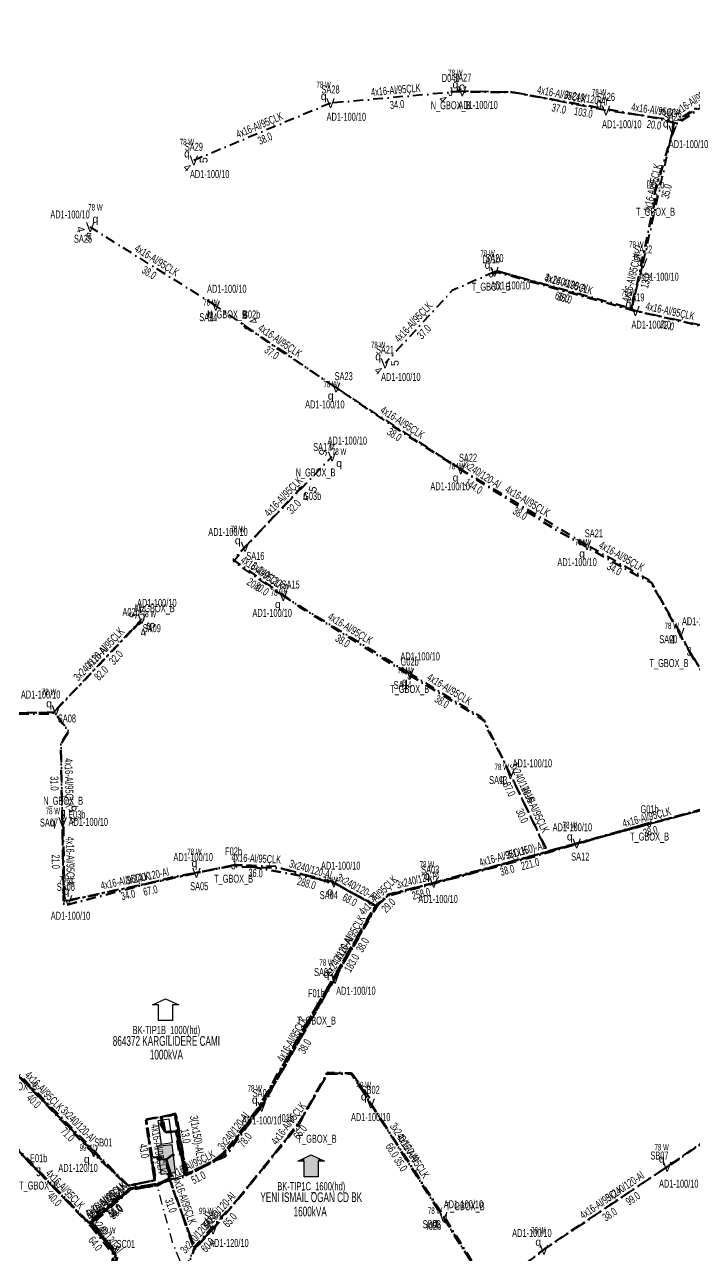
# Model space of a CAD drawing. Header units: millimetres. Extents: x 573825 to 575716, y 4090915 to 4092713.
# Drawn here: x 574664.7 to 574836.4, y 4092312.5 to 4092627.7 of the extents above; entities that cross this region are included whole.
import ezdxf
from ezdxf.enums import TextEntityAlignment as Align

# ---------------------------------------------------------------- set-up
doc = ezdxf.new("R2010")
doc.units = ezdxf.units.MM
doc.linetypes.add('DASHDOT', pattern=[5, 2.5, -1.25, 0, -1.25])
for name, color, linetype, lineweight in [('DIREK_AYD_YENI', 152, 'Continuous', 25), ('DIREK_BOX_YENI', 5, 'Continuous', 25), ('HAT_ABONE_YERALTI_MEVCUT', 56, 'DASHDOT', 30), ('HAT_AYD_YERALTI_YENI', 4, 'DASHDOT', 40), ('HAT_BOX_YERALTI_YENI', 5, 'DASHDOT', 50), ('HAT_OG_YERALTI_YENI', 1, 'DASHDOT', 70), ('TRAFO_MEVCUT', 5, 'Continuous', 30), ('TRAFO_TADILAT_BYSK', 5, 'Continuous', 30), ('TRAFO_YENI', 5, 'Continuous', 30)]:
    doc.layers.add(name, color=color, linetype=linetype, lineweight=lineweight)
doc.layers.add('LAMBA_GUCU', color=4, linetype='Continuous')
doc.styles.add('Direk', font='B_CAD')
doc.styles.get("Standard").update_dxf_attribs({"font": 'Arial'})

# ---------------------------------------------------------------- blocks, each defined once
blk = doc.blocks.new('YENI_BINA_KARE')
blk.add_hatch(color=5).paths.add_polyline_path([(-2.25, -2.25), (2.25, -2.25), (2.25, 2.25), (-2.25, 2.25)])
at = {"layer": 'TRAFO_TADILAT_BYSK', "linetype": 'Continuous'}
for p, q in [((-2.25, -2.25), (-2.25, 2.25)), ((-2.25, 2.25), (2.25, 2.25)), ((0, 1.8), (0, 2.7)), ((2.25, 2.25), (2.25, -2.25)), ((2.25, -2.25), (-2.25, -2.25))]:
    blk.add_line(p, q, dxfattribs=at)
blk = doc.blocks.new('YENI_BETKOSK')
at = {"layer": 'TRAFO_YENI', "linetype": 'Continuous'}
for p, q in [((-3.4, 2), (0, 3.6)), ((0, 3.6), (3.4, 2)), ((-1.8, 2), (-3.4, 2)), ((-1.8, -2), (-1.8, 2)), ((3.4, 2), (1.8, 2)), ((1.8, 2), (1.8, -2)), ((1.8, -2), (-1.8, -2))]:
    blk.add_line(p, q, dxfattribs=at)
for points in [[(-1.8, 2.752941), (0, -2), (0, 3.6)], [(0, -2), (0, 3.6), (1.8, -2)], [(0, 3.6), (1.8, -2), (1.8, 2.752941)], [(-3.4, 2), (-1.8, 2), (-1.8, 2.752941)], [(-1.8, -2), (-1.8, 2.752941), (0, -2)], [(1.8, 2), (1.8, 2.752941), (3.4, 2)]]:
    blk.add_solid(points, dxfattribs=at)
blk = doc.blocks.new('MEV_BINA_KARE')
at = {"layer": 'TRAFO_MEVCUT', "linetype": 'Continuous'}
for p, q in [((0, 1.8), (0, 2.7)), ((-2.25, -2.25), (-2.25, 2.25)), ((-2.25, 2.25), (2.25, 2.25)), ((2.25, 2.25), (2.25, -2.25)), ((2.25, -2.25), (-2.25, -2.25))]:
    blk.add_line(p, q, dxfattribs=at)
blk = doc.blocks.new('MEV_BETKOSK')
at = {"layer": 'TRAFO_MEVCUT', "linetype": 'Continuous'}
for p, q in [((-3.4, 2), (0, 3.6)), ((0, 3.6), (3.4, 2)), ((-1.8, 2), (-3.4, 2)), ((-1.8, -2), (-1.8, 2)), ((3.4, 2), (1.8, 2)), ((1.8, 2), (1.8, -2)), ((1.8, -2), (-1.8, -2))]:
    blk.add_line(p, q, dxfattribs=at)

msp = doc.modelspace()

# ---------------------------------------------------------------- linework, layer by layer
at = {"layer": 'HAT_ABONE_YERALTI_MEVCUT', "flags": 128}
msp.add_lwpolyline([(574810.199633, 4092145.985423), (574798.526953, 4092139.598485), (574783.770925, 4092164.705758), (574751.957118, 4092218.522193), (574724.325485, 4092263.872438), (574702.64303, 4092315.819848), (574698.695057, 4092330.565275), (574706.019386, 4092333.236098), (574703.205653, 4092348.266512), (574699.774175, 4092347.958064), (574699.966954, 4092346.917054), (574700.785, 4092344.152)], dxfattribs=at)
at = {"layer": 'HAT_AYD_YERALTI_YENI', "flags": 128}
for points in [[(574776.93006, 4092610.629921), (574743.168669, 4092607.600815)], [(574813.765938, 4092605.705845), (574790.376576, 4092610.34584), (574776.93006, 4092610.629921)], [(574843.914592, 4092611.049888), (574831.215105, 4092602.741443), (574830.871028, 4092600.598563)], [(574743.168669, 4092607.600815), (574708.131972, 4092592.92328)], [(574830.871028, 4092600.598563), (574831.000205, 4092603.243807), (574821.720215, 4092604.56952), (574813.765938, 4092605.705845)], [(574823.305378, 4092566.638288), (574830.871028, 4092600.598563)], [(574713.747128, 4092555.705505), (574681.572312, 4092575.837961)], [(574821.311514, 4092554.363683), (574786.080503, 4092564.526334), (574785.183994, 4092564.41427)], [(574821.311514, 4092554.363683), (574820.2509, 4092554.762551), (574823.305378, 4092566.638288)], [(574785.183994, 4092564.41427), (574774.365933, 4092559.609908), (574757.131666, 4092540.955234)], [(574744.592322, 4092534.754556), (574713.747128, 4092555.705505)], [(574851.859726, 4092544.174765), (574838.345187, 4092550.665582), (574821.311514, 4092554.363683)], [(574776.542313, 4092513.807836), (574744.592322, 4092534.754556)], [(574721.258846, 4092493.927982), (574743.562979, 4092517.110387)], [(574808.8968, 4092494.390856), (574776.542313, 4092513.807836)], [(574731.033893, 4092481.365253), (574718.296683, 4092490.213524), (574721.258846, 4092493.927982)], [(574832.836104, 4092471.954621), (574824.817706, 4092485.443682), (574808.8968, 4092494.390856)], [(574763.482142, 4092461.543146), (574731.033893, 4092481.365253)], [(574672.796716, 4092452.084713), (574694.805551, 4092475.510455)], [(574851.254, 4092441.625), (574835.120913, 4092467.260308), (574832.836104, 4092471.954621)], [(574789.27914, 4092435.753845), (574781.869465, 4092450.283493), (574763.482142, 4092461.543146)], [(574672.796716, 4092452.084713), (574672.150889, 4092451.510047), (574663.828621, 4092451.41601), (574641.299263, 4092451.255439)], [(574674.497867, 4092423.390537), (574674.078646, 4092443.422872), (574676.053421, 4092446.714164), (574672.433, 4092451.463029), (574672.796716, 4092452.084713)], [(574806.25675, 4092417.985201), (574798.655562, 4092415.968006), (574789.27914, 4092435.753845)], [(574806.25675, 4092417.985201), (574843.099, 4092427.81)], [(574675.87733, 4092403.406884), (574674.728537, 4092403.28248), (574674.497867, 4092423.390537)], [(574769.619158, 4092407.906646), (574806.25675, 4092417.985201)], [(574708.798576, 4092410.45334), (574675.87733, 4092403.406884)], [(574744.024809, 4092407.98205), (574729.165564, 4092412.034571), (574718.915068, 4092412.511338), (574708.798576, 4092410.45334)], [(574769.619158, 4092407.906646), (574758.168903, 4092404.962524), (574755.149377, 4092401.863537), (574744.024809, 4092407.98205)], [(574744.31, 4092383.304), (574755.18449, 4092402.499523), (574758.099635, 4092404.897464), (574769.619158, 4092407.906646)], [(574725.527075, 4092350.547682), (574744.31, 4092383.304)], [(574654.46687, 4092367.684267), (574682.450358, 4092338.906071)], [(574713.067904, 4092319.152731), (574731.48963, 4092342.012226), (574736.250913, 4092348.28156), (574742.528348, 4092359.088284), (574748.646861, 4092359.167745), (574753.17615, 4092352.89031), (574753.460615, 4092351.387256)], [(574829.454476, 4092335.156193), (574857.729184, 4092354.983124)], [(574725.527075, 4092350.547682), (574716.175102, 4092337.711642), (574710.79619, 4092335.266681), (574706.089642, 4092332.882845), (574704.07255, 4092345.107646), (574703.522434, 4092348.713962), (574699.854994, 4092347.91935), (574700.343986, 4092345.47439), (574700.785, 4092344.152)], [(574753.460615, 4092351.387256), (574772.066573, 4092322.322242)], [(574682.450358, 4092338.906071), (574691.242486, 4092330.44529), (574698.440419, 4092331.824535), (574696.026741, 4092347.211734), (574700.164475, 4092348.073762), (574700.785, 4092344.152)], [(574660.021658, 4092342.471886), (574687.573, 4092313.819)], [(574701.115, 4092337.03), (574702.230897, 4092332.008331), (574698.610475, 4092330.597777), (574691.886835, 4092329.657408), (574681.542773, 4092321.147066), (574688.55102, 4092312.224355), (574683.802155, 4092299.905518), (574682.83601, 4092297.545109)], [(574701.115, 4092337.03), (574702.094779, 4092331.661375), (574696.838115, 4092330.011027), (574692.070442, 4092329.399787), (574681.923858, 4092320.475682), (574687.241646, 4092314.668902), (574687.573, 4092313.819)], [(574701.115, 4092337.03), (574702.206639, 4092331.095421), (574705.874079, 4092320.70434), (574708.130966, 4092314.168774), (574712.59772, 4092318.823602), (574713.067904, 4092319.152731)], [(574797.865686, 4092313.913997), (574829.454476, 4092335.156193)], [(574772.066573, 4092322.322242), (574790.976628, 4092291.751474)], [(574713.067904, 4092319.152731), (574708.083947, 4092314.027719), (574705.968116, 4092309.184817), (574713.255682, 4092293.729331), (574719.603174, 4092280.799254), (574720.531475, 4092278.57612)], [(574790.976628, 4092291.751474), (574784.042258, 4092303.381861), (574790.953972, 4092308.600911), (574797.865686, 4092313.913997)]]:
    msp.add_lwpolyline(points, dxfattribs=at)
at = {"layer": 'HAT_BOX_YERALTI_YENI', "flags": 128}
for points in [[(574773.961561, 4092610.55203), (574789.750751, 4092610.384301), (574826.899848, 4092603.716515), (574831.494457, 4092602.427783), (574854.77952, 4092618.279252), (574868.059061, 4092627.020216), (574868.636173, 4092627.708297)], [(574868.636173, 4092627.708297), (574865.53763, 4092625.003071), (574831.367288, 4092601.926264), (574826.273811, 4092584.675442), (574826.464642, 4092583.26179)], [(574826.464642, 4092583.26179), (574820.368735, 4092554.997179), (574785.805507, 4092564.56125), (574784.359005, 4092564.084688)], [(574784.359005, 4092564.084688), (574786.259559, 4092564.197437), (574821.00489, 4092554.436694), (574838.029176, 4092550.589843), (574853.762911, 4092543.305706), (574919.249571, 4092454.544183), (574929.32795, 4092439.668517), (574941.515039, 4092430.312772), (574937.821981, 4092421.449435), (574939.545408, 4092416.279155), (574946.192911, 4092408.769939), (574954.263, 4092415.57)], [(574720.977103, 4092550.571695), (574760.720056, 4092523.820549), (574800.936419, 4092498.301221), (574820.16603, 4092487.494497), (574825.489931, 4092484.713355), (574835.081733, 4092467.209972)], [(574735.907834, 4092509.378076), (574718.226396, 4092490.655941), (574734.985717, 4092478.784755), (574763.450998, 4092461.058583)], [(574627.633909, 4092450.877939), (574671.854862, 4092451.205307), (574694.18346, 4092474.566901), (574692.313168, 4092472.670376), (574694.468727, 4092474.740138)], [(574835.081733, 4092467.209972), (574850.369198, 4092442.85023), (574857.441245, 4092431.964045), (574806.427152, 4092417.978873), (574773.923814, 4092408.939095), (574757.909325, 4092404.904911), (574754.730877, 4092401.909835), (574729.091282, 4092358.056827), (574724.455686, 4092349.758577), (574717.059682, 4092339.673117), (574713.147746, 4092336.800289), (574707.09647, 4092333.499593), (574705.751742, 4092333.010601), (574703.979146, 4092346.030013), (574703.367906, 4092348.658345), (574700.006085, 4092347.924857), (574700.189457, 4092345.418773), (574700.785, 4092344.152)], [(574763.450998, 4092461.058583), (574782.577224, 4092449.478157), (574798.795256, 4092415.905799), (574824.930045, 4092423.240068)], [(574627.633909, 4092450.877939), (574672.401292, 4092451.459394), (574676.027107, 4092446.624975), (574674.012766, 4092443.536318), (574674.818502, 4092402.040883), (574702.621002, 4092409.317211), (574717.661418, 4092412.137289), (574730.418914, 4092411.600131), (574744.653594, 4092407.571448), (574754.993881, 4092401.797003), (574724.417313, 4092349.954059), (574714.913753, 4092337.558111), (574706.723727, 4092333.502143), (574705.877394, 4092335.288845), (574703.620508, 4092348.689107), (574699.57692, 4092347.98383), (574699.57692, 4092346.197128), (574700.785, 4092344.152)], [(574585.942654, 4092447.478512), (574585.607198, 4092426.291222), (574585.050969, 4092423.033313), (574596.638567, 4092417.960114), (574608.239903, 4092413.987054), (574614.596799, 4092409.219381), (574638.813634, 4092384.602067), (574664.146141, 4092357.362324), (574683.852519, 4092337.099717), (574691.253847, 4092330.257553), (574698.05344, 4092331.704275), (574695.847189, 4092347.220368), (574699.753338, 4092347.907561), (574700.332027, 4092345.990654), (574700.785, 4092344.152)], [(574718.311123, 4092412.457856), (574674.875462, 4092403.077527), (574674.668863, 4092425.390233)], [(574824.930045, 4092423.240068), (574795.195579, 4092414.57081), (574757.751473, 4092404.485217), (574754.601236, 4092401.523054), (574739.341078, 4092375.02121), (574725.516339, 4092350.62196), (574716.469987, 4092338.763903), (574714.147275, 4092336.869059), (574707.240262, 4092333.446115), (574706.276917, 4092333.337547), (574704.607623, 4092341.266696), (574703.468254, 4092348.831197), (574699.740163, 4092347.857442), (574699.962735, 4092346.021218), (574700.741739, 4092344.574496), (574700.785, 4092344.152)], [(574701.115, 4092337.03), (574702.27431, 4092331.778853), (574697.431408, 4092330.227244), (574692.353414, 4092329.663022), (574681.688104, 4092320.361619), (574619.139937, 4092385.384057), (574607.106559, 4092397.936301), (574602.437937, 4092401.269665), (574550.683, 4092421.077)], [(574739.550896, 4092376.11325), (574754.706749, 4092402.065133), (574743.288958, 4092408.294884), (574720.325465, 4092412.457856), (574718.311123, 4092412.457856)], [(574668.347149, 4092333.868466), (574618.907685, 4092385.649938)], [(574700.785, 4092344.152), (574699.953571, 4092347.806994), (574703.389536, 4092348.638859), (574706.138307, 4092334.605656), (574706.64466, 4092333.158934), (574715.36116, 4092337.607604), (574724.113828, 4092348.783531), (574733.470367, 4092365.737889), (574739.550896, 4092376.11325)], [(574700.785, 4092344.152), (574699.72382, 4092347.923907), (574695.714692, 4092347.305322), (574697.92456, 4092332.494506), (574697.736486, 4092331.601156), (574691.341975, 4092330.284639), (574662.929894, 4092359.282552)], [(574734.827462, 4092345.67981), (574742.291246, 4092358.883229), (574748.525894, 4092359.005477), (574772.625544, 4092321.861122)], [(574701.115, 4092337.03), (574701.65536, 4092332.366438), (574702.339576, 4092330.879264), (574708.053288, 4092314.957487), (574708.570191, 4092314.247426), (574712.474308, 4092318.735786), (574719.424213, 4092326.731369), (574734.827462, 4092345.67981)], [(574799.798417, 4092278.07125), (574783.698729, 4092303.062668), (574798.573866, 4092314.528919), (574840.63105, 4092342.64678)], [(574580.389062, 4092183.200955), (574596.434129, 4092193.046335), (574608.388936, 4092200.16235), (574617.915679, 4092205.672497), (574658.873956, 4092230.381753), (574663.446905, 4092235.518772), (574679.087046, 4092284.088954), (574688.166116, 4092312.572547), (574681.864843, 4092320.939811), (574691.9882, 4092329.513675), (574698.599372, 4092330.64997), (574702.421456, 4092332.406063), (574701.115, 4092337.03)], [(574592.920448, 4092222.294811), (574617.890089, 4092205.257558), (574659.519813, 4092230.152753), (574664.271593, 4092237.693621), (574676.34418, 4092276.205577), (574688.521857, 4092312.222058), (574681.290888, 4092321.105821), (574692.240642, 4092329.886284), (574698.851814, 4092330.71268), (574702.1574, 4092331.952275), (574702.0541, 4092333.708368), (574701.115, 4092337.03)], [(574701.115, 4092337.03), (574702.158126, 4092332.325193), (574698.55181, 4092330.613721), (574691.889294, 4092329.574613), (574681.620461, 4092321.017253), (574688.221854, 4092312.337645), (574674.30893, 4092270.526496), (574671.975832, 4092263.223556), (574639.078894, 4092274.268664)], [(574689.049668, 4092195.478333), (574670.285117, 4092227.193319), (574663.762969, 4092235.45332), (574674.172387, 4092270.177866), (574688.067992, 4092312.578205), (574681.711096, 4092320.603787), (574691.643746, 4092329.265058), (574698.795255, 4092330.377515), (574702.371009, 4092332.284584), (574701.655858, 4092334.191652), (574701.115, 4092337.03)], [(574701.115, 4092337.03), (574701.958284, 4092333.066434), (574702.20278, 4092332.149574), (574698.107472, 4092330.315854), (574691.995071, 4092329.582366), (574681.305437, 4092320.665682), (574668.347149, 4092333.868466)], [(574680.598, 4092290.022), (574687.678991, 4092312.478973), (574681.016443, 4092320.840884), (574691.652019, 4092329.398245), (574698.820959, 4092330.6068), (574702.206288, 4092331.970336), (574701.689085, 4092334.039148), (574701.115, 4092337.03)], [(574713.734, 4092261.02), (574699.997207, 4092294.123544), (574691.516927, 4092294.018124), (574683.728139, 4092296.435333), (574688.617271, 4092312.208345), (574682.015879, 4092321.315822), (574691.540399, 4092329.431759), (574698.814155, 4092330.837611), (574701.748107, 4092332.060091), (574701.748107, 4092333.893811), (574701.115, 4092337.03)], [(574701.115, 4092337.03), (574701.441078, 4092332.421469), (574702.32702, 4092331.107005), (574708.225842, 4092314.023144), (574712.382274, 4092318.729692), (574708.225842, 4092314.023144), (574706.453246, 4092309.316596), (574713.839654, 4092292.725738), (574714.084, 4092292.726)], [(574772.625544, 4092321.861122), (574799.798417, 4092278.07125)]]:
    msp.add_lwpolyline(points, dxfattribs=at)
at = {"layer": 'HAT_OG_YERALTI_YENI', "flags": 128}
for points in [[(574535.63, 4092453.133), (574537.639963, 4092442.606501), (574540.390543, 4092438.572317), (574582.428867, 4092424.344997), (574595.222121, 4092418.862174), (574608.015375, 4092414.015041), (574613.895504, 4092410.200903), (574638.660508, 4092384.555437), (574667.646811, 4092353.903664), (574689.611226, 4092331.726255), (574691.344264, 4092330.264097), (574698.235914, 4092331.726255), (574697.15251, 4092337.500403), (574699.738526, 4092337.59444), (574701.115, 4092337.03)], [(574701.115, 4092337.03), (574697.343543, 4092337.25256), (574698.424968, 4092330.764012), (574691.560272, 4092329.635569), (574680.608676, 4092321.314759), (574665.985934, 4092336.172593), (574645.595339, 4092357.887217), (574618.059815, 4092386.221536), (574605.749526, 4092398.719997), (574601.235754, 4092401.447068), (574564.156001, 4092415.452393), (574530.373038, 4092429.401679), (574518.99457, 4092433.821414), (574520.546179, 4092441.532442), (574521.394, 4092443.664)], [(574865.46949, 4092421.843625), (574858.692162, 4092431.641738), (574829.212055, 4092424.172385), (574758.433394, 4092404.874124), (574754.949325, 4092402.306916), (574747.064329, 4092388.859636), (574736.216876, 4092370.351104), (574726.094811, 4092352.00265), (574718.054654, 4092341.188404), (574713.917029, 4092337.00376), (574705.944134, 4092332.99155), (574703.619986, 4092344.526715), (574701.692229, 4092344.197585), (574700.785, 4092344.152)], [(574928.173535, 4092241.943023), (574931.208264, 4092229.902411), (574899.149214, 4092208.359966), (574894.79386, 4092201.549847), (574878.978225, 4092153.830481), (574827.142638, 4092237.441652), (574810.011646, 4092262.244186), (574748.574586, 4092359.130036), (574742.335553, 4092359.280891), (574734.842274, 4092346.016368), (574720.028273, 4092327.563552), (574708.236274, 4092314.6013), (574701.832838, 4092331.879445), (574705.92261, 4092332.602806), (574703.471965, 4092344.316175), (574701.246239, 4092344.06578), (574700.785, 4092344.152)], [(574700.785, 4092344.152), (574701.197247, 4092343.982073), (574703.501993, 4092344.22901), (574704.488721, 4092338.175138), (574702.447374, 4092338.142213), (574701.115, 4092337.03)]]:
    msp.add_lwpolyline(points, dxfattribs=at)

# ---------------------------------------------------------------- block references
at = {"layer": 'TRAFO_MEVCUT'}
msp.add_blockref('MEV_BETKOSK', (574700.890507, 4092374.611965), dxfattribs=at)
msp.add_blockref('MEV_BETKOSK', (574700.890507, 4092374.611965), dxfattribs=at)
at = {"layer": 'TRAFO_MEVCUT', "xscale": 1.372055, "yscale": 0.607067, "rotation": 278.235619}
msp.add_blockref('MEV_BINA_KARE', (574700.785, 4092344.152), dxfattribs=at)
msp.add_blockref('MEV_BINA_KARE', (574700.785, 4092344.152), dxfattribs=at)
at = {"layer": 'TRAFO_YENI', "xscale": 1.63196, "yscale": 0.8040639999999999, "rotation": 96.78832299999999}
msp.add_blockref('YENI_BINA_KARE', (574701.115, 4092337.03), dxfattribs=at)
msp.add_blockref('YENI_BINA_KARE', (574701.115, 4092337.03), dxfattribs=at)
at = {"layer": 'TRAFO_YENI'}
msp.add_blockref('YENI_BETKOSK', (574738.221852, 4092334.623078), dxfattribs=at)
msp.add_blockref('YENI_BETKOSK', (574738.221852, 4092334.623078), dxfattribs=at)

# ---------------------------------------------------------------- texts
at = {"layer": 'DIREK_AYD_YENI', "width": 0.53}
for s, p in [('SA27', (574776.93006, 4092614.129921)), ('SA28', (574743.168669, 4092611.100815)), ('SA26', (574813.765938, 4092609.205845)), ('AD1-100/10', (574780.980482, 4092607.129921)), ('AD1-100/10', (574747.219091, 4092604.100815)), ('AD1-100/10', (574817.81636, 4092602.205845)), ('SA23', (574830.871028, 4092604.098563)), ('SA29', (574708.131972, 4092596.42328)), ('AD1-100/10', (574834.92145, 4092597.098563)), ('AD1-100/10', (574712.182394, 4092589.42328)), ('AD1-100/10', (574676.399422, 4092579.074747)), ('SA25', (574679.715778, 4092572.870929)), ('SA22', (574823.305378, 4092570.138288)), ('SA20', (574785.183994, 4092567.91427)), ('AD1-100/10', (574789.234416, 4092560.91427)), ('AD1-100/10', (574827.3558, 4092563.138288)), ('AD1-100/10', (574716.574927, 4092560.041638)), ('SA19', (574821.311514, 4092557.863683)), ('SA24', (574711.835245, 4092552.773832)), ('AD1-100/10', (574825.361936, 4092550.863683)), ('SA21', (574757.131666, 4092544.455234)), ('SA23', (574746.53516, 4092537.665807)), ('AD1-100/10', (574761.182088, 4092537.455234)), ('AD1-100/10', (574741.70367, 4092530.426046)), ('SA17', (574741.04079, 4092519.537023)), ('AD1-100/10', (574747.465125, 4092521.166188)), ('SA22', (574778.402688, 4092516.772461)), ('AD1-100/10', (574773.814707, 4092509.461225)), ('AD1-100/10', (574716.890696, 4092497.756394)), ('SA21', (574810.654843, 4092497.417287)), ('SA16', (574723.890988, 4092491.621074)), ('AD1-100/10', (574806.36431, 4092490.031231)), ('SA15', (574732.945428, 4092484.297153)), ('AD1-100/10', (574698.641203, 4092479.593042)), ('AD1-100/10', (574728.206775, 4092477.02904)), ('SA09', (574697.356366, 4092473.113927)), ('AD1-100/10', (574838.294365, 4092474.898624)), ('SA20', (574829.75562, 4092470.293111)), ('AD1-100/10', (574766.143972, 4092465.895233)), ('AD1-100/10', (574668.862336, 4092456.127043)), ('SA14', (574761.655958, 4092458.557337)), ('SA08', (574675.600308, 4092449.98951)), ('AD1-100/10', (574794.891547, 4092438.514048)), ('SA13', (574786.138416, 4092434.209226)), ('SA07', (574670.998326, 4092423.333848)), ('AD1-100/10', (574681.066113, 4092423.496936)), ('AD1-100/10', (574805.154085, 4092422.130162)), ('AD1-100/10', (574707.955287, 4092414.493449)), ('AD1-100/10', (574745.76977, 4092412.293838)), ('SA12', (574807.171837, 4092414.606945)), ('SA03', (574768.719175, 4092411.288958)), ('SA06', (574675.321912, 4092406.862533)), ('SA05', (574709.513716, 4092407.02718)), ('SA04', (574742.711819, 4092404.737661)), ('AD1-100/10', (574770.731537, 4092403.75821)), ('AD1-100/10', (574676.510046, 4092399.470304)), ('SA02', (574741.269224, 4092385.037114)), ('AD1-100/10', (574749.667647, 4092380.250368)), ('SA01', (574725.527075, 4092354.047682)), ('SB02', (574753.460615, 4092354.887256)), ('AD1-100/10', (574725.527075, 4092347.047682)), ('AD1-100/10', (574753.460615, 4092347.887256)), ('SB01', (574684.918784, 4092341.387375)), ('SB07', (574827.473102, 4092338.041355)), ('AD1-120/10', (574678.455161, 4092334.890033)), ('AD1-100/10', (574832.419556, 4092330.838614)), ('AD1-100/10', (574777.22757, 4092325.570086)), ('SB01', (574713.067904, 4092322.652731)), ('SB03', (574769.104326, 4092320.458083)), ('AD1-100/10', (574794.774598, 4092318.21024)), ('SC01', (574690.693077, 4092315.404913)), ('AD1-120/10', (574717.118326, 4092315.652731))]:
    msp.add_text(s, height=2.05, dxfattribs=at).set_placement(p, align=Align.MIDDLE_CENTER)
at = {"layer": 'DIREK_AYD_YENI', "color": 4, "style": 'Direk'}
for p in [(574775.162293, 4092612.397688), (574741.400902, 4092609.368582), (574811.998171, 4092607.473612), (574829.103261, 4092602.36633), (574706.364205, 4092594.691047), (574682.898408, 4092577.95727), (574821.537611, 4092568.406055), (574783.416227, 4092566.182037), (574819.543747, 4092556.13145), (574712.381497, 4092553.611453), (574755.363899, 4092542.723001), (574743.204581, 4092532.675091), (574745.364543, 4092515.377076), (574775.213473, 4092511.690247), (574719.378744, 4092495.575774), (574807.641055, 4092492.229119), (574729.668511, 4092479.27104), (574696.627562, 4092473.798649), (574830.635758, 4092470.767828), (574762.177725, 4092459.410425), (574671.02895, 4092453.85248), (574787.035766, 4092434.650546), (574671.998195, 4092423.350045), (574804.488983, 4092419.752968), (574708.287762, 4092412.900598), (574767.851391, 4092409.674413), (574675.480603, 4092405.875205), (574743.086959, 4092405.664629), (574742.138017, 4092384.541938), (574751.692848, 4092353.155023), (574723.759308, 4092352.315449), (574680.687195, 4092337.133711), (574828.039209, 4092337.217023), (574711.300137, 4092320.920498), (574769.950682, 4092320.9907), (574686.226502, 4092315.925405), (574796.405611, 4092315.943327)]:
    msp.add_text('q', height=2, dxfattribs=at).set_placement(p, align=Align.MIDDLE_CENTER)
at = {"layer": 'DIREK_AYD_YENI', "style": 'Direk'}
for p in [(574776.93006, 4092610.629921), (574743.168669, 4092607.600815), (574813.765938, 4092605.705845), (574830.871028, 4092600.598563), (574708.131972, 4092592.92328), (574681.572312, 4092575.837961), (574823.305378, 4092566.638288), (574785.183994, 4092564.41427), (574713.747128, 4092555.705505), (574821.311514, 4092554.363683), (574757.131666, 4092540.955234), (574744.592322, 4092534.754556), (574743.562979, 4092517.110387), (574776.542313, 4092513.807836), (574721.258846, 4092493.927982), (574808.8968, 4092494.390856), (574731.033893, 4092481.365253), (574694.805551, 4092475.510455), (574832.836104, 4092471.954621), (574763.482142, 4092461.543146), (574672.796716, 4092452.084713), (574789.27914, 4092435.753845), (574674.497867, 4092423.390537), (574806.25675, 4092417.985201), (574708.798576, 4092410.45334), (574744.024809, 4092407.98205), (574769.619158, 4092407.906646), (574675.87733, 4092403.406884), (574744.31, 4092383.304), (574725.527075, 4092350.547682), (574753.460615, 4092351.387256), (574682.450358, 4092338.906071), (574829.454476, 4092335.156193), (574772.066573, 4092322.322242), (574713.067904, 4092319.152731), (574687.573, 4092313.819), (574797.865686, 4092313.913997)]:
    msp.add_text('V', height=2.5, dxfattribs=at).set_placement(p, align=Align.MIDDLE_CENTER)
at = {"layer": 'DIREK_AYD_YENI', "color": 32, "style": 'Direk'}
for s, rotation, p in [('5', 91.042364, (574710.631558, 4092592.974217)), ('4', 317.084728, (574706.429682, 4092591.092376)), ('4', 282.964923, (574679.136043, 4092575.277075)), ('5', 350.464923, (574681.158184, 4092573.3725)), ('4', 317.084728, (574755.429376, 4092539.124331)), ('5', 91.042364, (574759.631253, 4092541.006171)), ('4', 181.106153, (574743.514717, 4092519.609921)), ('5', 248.606152, (574741.235242, 4092518.022329)), ('5', 249.286228, (574692.467154, 4092476.394704)), ('4', 181.786229, (574694.727625, 4092478.00924))]:
    msp.add_text(s, height=2, rotation=rotation, dxfattribs=at).set_placement(p, align=Align.MIDDLE_CENTER)
at = {"layer": 'DIREK_BOX_YENI', "width": 0.53}
for s, p in [('D04b', (574773.961561, 4092614.05203)), ('N_GBOX_B', (574773.961561, 4092607.05203)), ('D02b', (574826.464642, 4092586.76179)), ('T_GBOX_B', (574826.464642, 4092579.76179)), ('D01b', (574784.359005, 4092567.584688)), ('T_GBOX_B', (574784.359005, 4092560.584688)), ('N_GBOX_B', (574716.621789, 4092553.503275)), ('B02b', (574722.931475, 4092553.475216)), ('N_GBOX_B', (574739.326128, 4092512.997564)), ('G03b', (574738.452419, 4092506.974935)), ('A02b', (574692.044606, 4092477.264744)), ('N_GBOX_B', (574698.109601, 4092478.236096)), ('G02b', (574763.450998, 4092464.558583)), ('T_GBOX_B', (574829.919851, 4092464.179467)), ('T_GBOX_B', (574763.450998, 4092457.558583)), ('N_GBOX_B', (574674.636206, 4092428.917181)), ('F03b', (574678.168713, 4092425.422639)), ('G01b', (574824.930045, 4092426.740068)), ('T_GBOX_B', (574824.930045, 4092419.740068)), ('F02b', (574718.311123, 4092415.957856)), ('T_GBOX_B', (574718.311123, 4092408.957856)), ('F01b', (574739.550896, 4092379.61325)), ('T_GBOX_B', (574739.550896, 4092372.61325)), ('T_GBOX_B', (574662.929894, 4092355.782552)), ('I01b', (574731.935892, 4092347.65182)), ('T_GBOX_B', (574739.716767, 4092342.345372)), ('E01b', (574668.347149, 4092337.368466)), ('T_GBOX_B', (574668.347149, 4092330.368466)), ('T_GBOX_B', (574777.667372, 4092325.060561)), ('I02b', (574769.670343, 4092319.985813))]:
    msp.add_text(s, height=2.05, dxfattribs=at).set_placement(p, align=Align.MIDDLE_CENTER)
at = {"layer": 'DIREK_BOX_YENI', "color": 32, "style": 'Direk'}
for s, rotation, p in [('5', 112.500002, (574776.548424, 4092611.623544)), ('4', 315.000001, (574771.981662, 4092608.572131)), ('5', 536.05534, (574721.169723, 4092553.365062)), ('4', 476.05534, (574723.49254, 4092551.801565)), ('4', 376.637512, (574736.709518, 4092506.695297)), ('5', 436.637512, (574738.632031, 4092508.730965)), ('4', 373.836751, (574695.138364, 4092472.021391)), ('5', 433.836751, (574697.15805, 4092473.960688)), ('5', 480.530501, (574677.080667, 4092426.812624)), ('4', 420.530501, (574677.106592, 4092424.012744))]:
    msp.add_text(s, height=2, rotation=rotation, dxfattribs=at).set_placement(p, align=Align.MIDDLE_CENTER)
at = {"layer": 'DIREK_BOX_YENI', "style": 'Direk', "width": 0.8}
for p in [(574773.961561, 4092610.55203), (574826.464642, 4092583.26179), (574784.359005, 4092564.084688), (574835.081733, 4092467.209972), (574763.450998, 4092461.058583), (574674.668863, 4092425.390233), (574824.930045, 4092423.240068), (574718.311123, 4092412.457856), (574739.550896, 4092376.11325), (574734.827462, 4092345.67981), (574668.347149, 4092333.868466), (574772.625544, 4092321.861122)]:
    msp.add_text('J', height=2.25, dxfattribs=at).set_placement(p, align=Align.MIDDLE_CENTER)
for rotation, p in [(53.815534, (574720.977103, 4092550.571695)), (316.934531, (574735.907834, 4092509.378076)), (315.774266, (574694.468727, 4092474.740138))]:
    msp.add_text('J', height=2.25, rotation=rotation, dxfattribs=at).set_placement(p, align=Align.MIDDLE_CENTER)
at = {"layer": 'HAT_AYD_YERALTI_YENI', "lineweight": 30, "width": 0.53}
for rotation, p in [(365.126908, (574759.973406, 4092609.961968)), (348.779313, (574802.236657, 4092608.859595)), (393.194104, (574837.099492, 4092607.606963)), (351.869898, (574826.480418, 4092604.74812)), (382.729732, (574725.321893, 4092601.046035)), (77.359378, (574826.635441, 4092585.596746)), (327.964922, (574698.110593, 4092566.492298)), (76.163932, (574821.329438, 4092562.696003)), (343.909395, (574803.931592, 4092560.261709)), (407.26646, (574765.12446, 4092550.859372)), (347.750877, (574830.008689, 4092553.345282)), (325.814518, (574729.647318, 4092545.93317)), (326.750767, (574761.033357, 4092524.992046)), (46.106152, (574731.798381, 4092506.108511)), (329.030661, (574793.156949, 4092504.828172)), (330.66504, (574817.27368, 4092490.658274)), (325.21311, (574725.150235, 4092486.487476)), (328.57992, (574747.70113, 4092472.179562)), (47.238673, (574686.140231, 4092467.430988)), (328.518383, (574773.119695, 4092456.638206)), (271.198867, (574675.13807, 4092433.424489)), (295.356066, (574794.735466, 4092426.224932)), (14.931384, (574824.458849, 4092423.718786)), (270.657242, (574675.463146, 4092413.346259)), (15.380928, (574787.712504, 4092413.76548)), (357.336999, (574724.079808, 4092413.122037)), (372.190306, (574690.700895, 4092407.478835)), (405.744059, (574756.050345, 4092404.006216)), (60.467935, (574749.007677, 4092393.320735)), (60.16908, (574734.181313, 4092367.348683)), (314.197866, (574669.06801, 4092353.887737)), (52.784929, (574733.193356, 4092345.660981)), (278.914927, (574698.073312, 4092339.649857)), (302.625325, (574763.479476, 4092337.31302)), (386.861918, (574708.05885, 4092334.833047)), (313.877206, (574674.410082, 4092328.734538)), (289.440035, (574704.841901, 4092326.182778)), (399.445063, (574686.174767, 4092326.058636)), (401.332212, (574686.43579, 4092325.575994)), (33.919252, (574813.185761, 4092325.240446))]:
    msp.add_text('4x16-Al/95ÇLK', height=2.05, rotation=rotation, dxfattribs=at).set_placement(p, align=Align.CENTER)
for s, rotation, p in [('34.0', 365.126908, (574760.125322, 4092608.268769)), ('37.0', 348.779313, (574801.905857, 4092607.19209)), ('20.0', 351.869898, (574826.240002, 4092603.065206)), ('38.0', 382.729732, (574725.978747, 4092599.478061)), ('35.0', 77.359378, (574828.294236, 4092585.224727)), ('38.0', 327.964922, (574697.208848, 4092565.051168)), ('13.0', 76.163932, (574822.980111, 4092562.289457)), ('38.0', 343.909395, (574803.460425, 4092558.628307)), ('32.0', 347.750877, (574829.648012, 4092551.683983)), ('37.0', 407.26646, (574766.37314, 4092549.70577)), ('37.0', 325.814518, (574728.692132, 4092544.526891)), ('38.0', 326.750767, (574760.101278, 4092523.570347)), ('32.0', 46.106152, (574733.023444, 4092504.929859)), ('38.0', 329.030661, (574792.282164, 4092503.370519)), ('34.0', 330.66504, (574816.440826, 4092489.176264)), ('20.0', 325.21311, (574724.180341, 4092485.091301)), ('38.0', 328.57992, (574746.814905, 4092470.728837)), ('32.0', 47.238673, (574687.388351, 4092466.27678)), ('38.0', 328.518383, (574772.231912, 4092455.188433)), ('31.0', 271.198867, (574673.438442, 4092433.38892)), ('30.0', 295.356066, (574793.199237, 4092425.49692)), ('38.0', 14.931384, (574824.896874, 4092422.076186)), ('21.0', 270.657242, (574673.763258, 4092413.326758)), ('36.0', 357.336999, (574724.000824, 4092411.423873)), ('38.0', 15.380928, (574788.163404, 4092412.126367)), ('34.0', 372.190306, (574691.059866, 4092405.817167)), ('29.0', 405.744059, (574757.267935, 4092402.819846)), ('38.0', 60.467935, (574750.486813, 4092392.482787)), ('38.0', 60.16908, (574735.656058, 4092366.503031)), ('40.0', 314.197866, (574667.849218, 4092352.702601)), ('65.0', 52.784929, (574734.547187, 4092344.632806)), ('43.0', 278.914927, (574696.393849, 4092339.386412)), ('35.0', 302.625325, (574762.047712, 4092336.396477)), ('51.0', 386.861918, (574708.826982, 4092333.31648)), ('40.0', 313.877206, (574673.184676, 4092327.556242)), ('56.0', 399.445063, (574687.254842, 4092324.745838)), ('38.0', 401.332212, (574687.55851, 4092324.299476)), ('31.0', 289.440035, (574703.238817, 4092325.616984)), ('38.0', 33.919252, (574814.134401, 4092323.829744))]:
    msp.add_text(s, height=2.05, rotation=rotation, dxfattribs=at).set_placement(p, align=Align.TOP_CENTER)
at = {"layer": 'HAT_BOX_YERALTI_YENI', "lineweight": 30, "width": 0.53}
for rotation, p in [(349.824489, (574808.475464, 4092607.887038)), (344.532577, (574803.313808, 4092560.598429)), (327.602794, (574781.283655, 4092511.778586)), (324.688787, (574727.097371, 4092485.413969)), (46.295162, (574682.404689, 4092463.473406)), (295.784116, (574791.451613, 4092433.061712)), (344.197486, (574737.767728, 4092410.403665)), (372.186398, (574696.413864, 4092408.598538)), (374.139108, (574765.708934, 4092407.746253)), (331.38233, (574749.404972, 4092405.926169)), (420.066021, (574746.234546, 4092388.696283)), (314.415353, (574677.743077, 4092345.378472)), (51.932964, (574719.068297, 4092343.719664)), (302.975933, (574761.288784, 4092340.895943)), (33.765207, (574819.130035, 4092329.294473)), (399.832942, (574686.105786, 4092325.776752)), (49.002244, (574715.307736, 4092323.291203)), (308.546904, (574685.0125, 4092317.189611)), (408.551733, (574709.666938, 4092316.93907))]:
    msp.add_text('3x240/120-Al', height=2.05, rotation=rotation, dxfattribs=at).set_placement(p, align=Align.CENTER)
for s, rotation, p in [('103.0', 349.824489, (574808.175135, 4092606.213777)), ('66.0', 344.532577, (574802.860434, 4092558.96)), ('144.0', 327.602794, (574780.37282, 4092510.343184)), ('80.0', 324.688787, (574726.114742, 4092484.026727)), ('82.0', 46.295162, (574683.633634, 4092462.298802)), ('87.0', 295.784116, (574789.920866, 4092432.322243)), ('67.0', 372.186398, (574696.772721, 4092406.936846)), ('288.0', 344.197486, (574737.30478, 4092408.767915)), ('68.0', 331.38233, (574748.590735, 4092404.433849)), ('258.0', 374.139108, (574766.124205, 4092406.097753)), ('183.0', 420.066021, (574747.707768, 4092387.84798)), ('71.0', 314.415353, (574676.528792, 4092344.188719)), ('78.0', 51.932964, (574720.40669, 4092342.671472)), ('66.0', 302.975933, (574759.862655, 4092339.970656)), ('99.0', 33.765207, (574820.07488, 4092327.881226)), ('48.0', 399.832942, (574687.194723, 4092324.471296)), ('65.0', 49.002244, (574716.590786, 4092322.175952)), ('64.0', 308.546904, (574683.682933, 4092316.130247)), ('60.0', 408.551733, (574710.941179, 4092315.813766))]:
    msp.add_text(s, height=2.05, rotation=rotation, dxfattribs=at).set_placement(p, align=Align.TOP_CENTER)
at = {"layer": 'HAT_OG_YERALTI_YENI', "lineweight": 30, "width": 0.53}
for rotation, p in [(375.251343, (574793.599129, 4092415.343319)), (279.257299, (574707.948758, 4092342.964333))]:
    msp.add_text('3(1x150)-AL', height=2.05, rotation=rotation, dxfattribs=at).set_placement(p, align=Align.CENTER)
for s, rotation, p in [('221.0', 375.251343, (574794.04632, 4092413.703191)), ('13.0', 279.257299, (574707.058468, 4092343.214728))]:
    msp.add_text(s, height=2.05, rotation=rotation, dxfattribs=at).set_placement(p, align=Align.TOP_CENTER)
at = {"layer": 'LAMBA_GUCU', "width": 0.55}
for s, p in [('78 W', (574775.161635, 4092615.339793)), ('78 W', (574741.400244, 4092612.310687)), ('78 W', (574811.997513, 4092610.415717)), ('78 W', (574829.102603, 4092605.308435)), ('78 W', (574706.363547, 4092597.633152)), ('78 W', (574682.89775, 4092580.899375)), ('78 W', (574821.536953, 4092571.34816)), ('78 W', (574783.415569, 4092569.124142)), ('78 W', (574819.543089, 4092559.073555)), ('78 W', (574712.38084, 4092556.553558)), ('78 W', (574755.363241, 4092545.665106)), ('78 W', (574743.203923, 4092535.617196)), ('78 W', (574745.363885, 4092518.319182)), ('78 W', (574775.212815, 4092514.632352)), ('78 W', (574719.378087, 4092498.51788)), ('78 W', (574807.640398, 4092495.171224)), ('78 W', (574729.667853, 4092482.213145)), ('78 W', (574696.626904, 4092476.740754)), ('78 W', (574830.6351, 4092473.709933)), ('78 W', (574762.177067, 4092462.352531)), ('78 W', (574671.028292, 4092456.794585)), ('78 W', (574787.035108, 4092437.592651)), ('78 W', (574671.997537, 4092426.29215)), ('78 W', (574804.488325, 4092422.695073)), ('78 W', (574708.287104, 4092415.842703)), ('78 W', (574767.850734, 4092412.616518)), ('78 W', (574675.479945, 4092408.81731)), ('78 W', (574743.086301, 4092408.606734)), ('78 W', (574742.137359, 4092387.484043)), ('49 W', (574751.69219, 4092356.097128)), ('78 W', (574723.75865, 4092355.257554)), ('99 W', (574680.686538, 4092340.075817)), ('78 W', (574828.038551, 4092340.159128)), ('99 W', (574711.299479, 4092323.862603)), ('78 W', (574769.950024, 4092323.932805)), ('99 W', (574686.225844, 4092318.86751)), ('78 W', (574796.404953, 4092318.885432))]:
    msp.add_text(s, height=1.65, dxfattribs=at).set_placement(p, align=Align.MIDDLE_CENTER)
at = {"layer": 'TRAFO_MEVCUT', "width": 0.6}
for s, height, p in [('BK-TIP1B_1000(hd)', 2.1, (574701.091941, 4092369.144392)), ('BK-TIP1B_1000(hd)', 2.1, (574701.091941, 4092369.144392)), ('864372 KARGILIDERE CAMI', 2.5, (574701.091941, 4092366.144392)), ('864372 KARGILIDERE CAMI', 2.5, (574701.091941, 4092366.144392)), ('1000kVA', 2.5, (574701.091941, 4092362.644392)), ('1000kVA', 2.5, (574701.091941, 4092362.644392))]:
    msp.add_text(s, height=height, dxfattribs=at).set_placement(p, align=Align.CENTER)
at = {"layer": 'TRAFO_YENI', "width": 0.6}
for s, height, p in [('BK-TIP1C_1600(hd)', 2.1, (574738.221852, 4092329.123078)), ('BK-TIP1C_1600(hd)', 2.1, (574738.221852, 4092329.123078)), ('YENİ İSMAİL OGAN CD BK', 2.5, (574738.221852, 4092326.123078)), ('YENİ İSMAİL OGAN CD BK', 2.5, (574738.221852, 4092326.123078)), ('1600kVA', 2.5, (574737.949048, 4092322.459238)), ('1600kVA', 2.5, (574737.949048, 4092322.459238))]:
    msp.add_text(s, height=height, dxfattribs=at).set_placement(p, align=Align.CENTER)

doc.saveas('drawing.dxf')
